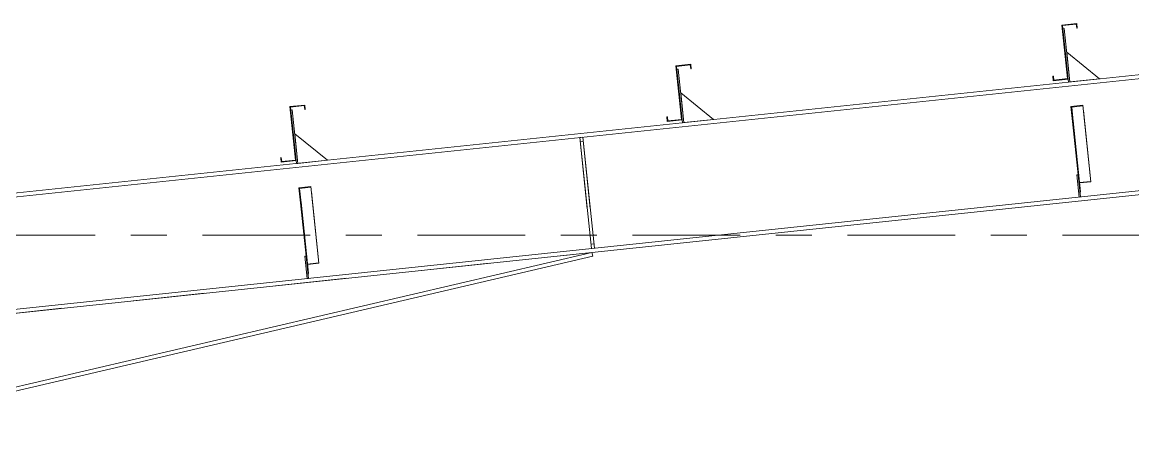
# Model space of a CAD drawing. Header units: millimetres. Extents: x -49 to 773, y -79 to 495.
# Drawn here: x 152.96 to 183.96, y 86.3 to 97.82 of the extents above; entities that cross this region are included whole.
import ezdxf

# ---------------------------------------------------------------- set-up
doc = ezdxf.new("R2010")
doc.units = ezdxf.units.MM
for name, pattern in [('XKITLINE00', [0]), ('XKITLINE02', [4, 2, -2]), ('XKITLINE03', [6, 3, -1, 1, -1])]:
    doc.linetypes.add(name, pattern=pattern)
doc.layers.add('Part', color=2, linetype='Continuous', lineweight=0)
doc.layers.add('S-grid', color=1, linetype='Continuous', lineweight=0)

# ---------------------------------------------------------------- blocks, each defined once
blk = doc.blocks.new('*A26')
at = {"layer": 'Part'}
blk.add_hatch(color=3, dxfattribs=at).paths.add_polyline_path([(182.236, 95.467), (182.568, 95.502), (182.57, 95.481), (182.255, 95.448), (182.297, 95.049), (182.281, 95.048)], flags=17)
blk = doc.blocks.new('*A54')
at = {"layer": 'Part'}
blk.add_hatch(color=3, dxfattribs=at).paths.add_polyline_path([(160.689, 93.195), (161.021, 93.23), (161.023, 93.209), (160.708, 93.175), (160.75, 92.777), (160.734, 92.775)], flags=17)
blk = doc.blocks.new('*A67')
at = {"layer": 'Part'}
blk.add_hatch(color=3, dxfattribs=at).paths.add_polyline_path([(181.982, 97.736), (182.396, 97.78), (182.41, 97.656), (182.395, 97.654), (182.383, 97.763), (181.999, 97.723), (182.156, 96.229), (181.742, 96.186), (181.729, 96.31), (181.744, 96.312), (181.755, 96.202), (182.14, 96.243)], flags=17)
blk = doc.blocks.new('*A68')
at = {"layer": 'Part'}
blk.add_hatch(color=3, dxfattribs=at).paths.add_polyline_path([(181.982, 97.736), (182.396, 97.78), (182.41, 97.656), (182.395, 97.654), (182.383, 97.763), (181.999, 97.723), (182.156, 96.229), (181.742, 96.186), (181.729, 96.31), (181.744, 96.312), (181.755, 96.202), (182.14, 96.243)], flags=17)
blk = doc.blocks.new('*A69')
at = {"layer": 'Part'}
blk.add_hatch(color=3, dxfattribs=at).paths.add_polyline_path([(171.209, 96.6), (171.623, 96.644), (171.636, 96.519), (171.621, 96.518), (171.61, 96.627), (171.225, 96.587), (171.383, 95.093), (170.968, 95.049), (170.955, 95.174), (170.97, 95.175), (170.982, 95.066), (171.366, 95.106)], flags=17)
blk = doc.blocks.new('*A70')
at = {"layer": 'Part'}
blk.add_hatch(color=3, dxfattribs=at).paths.add_polyline_path([(171.209, 96.6), (171.623, 96.644), (171.636, 96.519), (171.621, 96.518), (171.61, 96.627), (171.225, 96.587), (171.383, 95.093), (170.968, 95.049), (170.955, 95.174), (170.97, 95.175), (170.982, 95.066), (171.366, 95.106)], flags=17)
blk = doc.blocks.new('*A71')
at = {"layer": 'Part'}
blk.add_hatch(color=3, dxfattribs=at).paths.add_polyline_path([(160.435, 95.463), (160.849, 95.507), (160.862, 95.383), (160.848, 95.381), (160.836, 95.491), (160.451, 95.45), (160.609, 93.957), (160.195, 93.913), (160.181, 94.037), (160.196, 94.039), (160.208, 93.93), (160.592, 93.97)], flags=17)
blk = doc.blocks.new('*A72')
at = {"layer": 'Part'}
blk.add_hatch(color=3, dxfattribs=at).paths.add_polyline_path([(160.435, 95.463), (160.849, 95.507), (160.862, 95.383), (160.848, 95.381), (160.836, 95.491), (160.451, 95.45), (160.609, 93.957), (160.195, 93.913), (160.181, 94.037), (160.196, 94.039), (160.208, 93.93), (160.592, 93.97)], flags=17)
blk = doc.blocks.new('*A399')
at = {"layer": 'S-grid', "color": 1, "linetype": 'XKITLINE03', "lineweight": 0}
blk.add_line((-10, 91.875), (568.216, 91.875), dxfattribs=at)
blk = doc.blocks.new('*A564')
at = {"layer": 'Part', "color": 2, "linetype": 'XKITLINE00', "lineweight": 0}
for p, q in [((160.689, 93.195), (161.021, 93.23)), ((160.734, 92.775), (160.689, 93.195)), ((161.023, 93.209), (160.708, 93.175)), ((160.708, 93.175), (160.75, 92.777)), ((161.021, 93.23), (161.247, 91.09)), ((160.75, 92.777), (160.734, 92.775)), ((160.734, 92.775), (160.918, 91.029)), ((160.958, 90.808), (160.75, 92.777)), ((160.932, 91.057), (161.247, 91.09)), ((160.941, 90.806), (160.958, 90.808))]:
    blk.add_line(p, q, dxfattribs=at)
at = {"layer": 'Part', "color": 7, "linetype": 'XKITLINE02', "lineweight": 0}
for p, q in [((160.914, 91.068), (161.245, 91.103)), ((160.918, 91.029), (160.941, 90.806))]:
    blk.add_line(p, q, dxfattribs=at)
blk = doc.blocks.new('*A565')
at = {"layer": 'Part', "color": 2, "linetype": 'XKITLINE00', "lineweight": 0}
blk.add_line((172.261, 95.102), (171.345, 95.843), dxfattribs=at)
at = {"layer": 'Part', "color": 7, "linetype": 'XKITLINE02', "lineweight": 0}
for p, q in [((171.345, 95.843), (171.433, 95.015)), ((171.433, 95.015), (172.261, 95.102))]:
    blk.add_line(p, q, dxfattribs=at)
blk = doc.blocks.new('*A566')
at = {"layer": 'Part', "color": 2, "linetype": 'XKITLINE00', "lineweight": 0}
for p, q in [((171.275, 96.506), (171.234, 96.502)), ((171.433, 95.015), (171.275, 96.506)), ((171.383, 95.093), (171.391, 95.01))]:
    blk.add_line(p, q, dxfattribs=at)
at = {"layer": 'Part', "color": 7, "linetype": 'XKITLINE02', "lineweight": 0}
for p, q in [((171.234, 96.502), (171.383, 95.093)), ((171.391, 95.01), (171.433, 95.015))]:
    blk.add_line(p, q, dxfattribs=at)
blk = doc.blocks.new('*A567')
at = {"layer": 'Part', "color": 7, "linetype": 'XKITLINE02', "lineweight": 0}
for p, q in [((168.527, 94.599), (168.609, 94.608)), ((168.527, 94.599), (168.853, 91.5)), ((168.609, 94.608), (168.936, 91.508)), ((168.54, 94.475), (168.623, 94.484)), ((168.84, 91.624), (168.923, 91.633)), ((168.853, 91.5), (168.936, 91.508))]:
    blk.add_line(p, q, dxfattribs=at)
blk = doc.blocks.new('*A568')
at = {"layer": 'Part', "color": 7, "linetype": 'XKITLINE02', "lineweight": 0}
for p, q in [((168.609, 94.608), (168.527, 94.599)), ((168.54, 94.475), (168.623, 94.484)), ((168.84, 91.624), (168.923, 91.633)), ((168.936, 91.508), (168.853, 91.5))]:
    blk.add_line(p, q, dxfattribs=at)
at = {"layer": 'Part', "color": 2, "linetype": 'XKITLINE00', "lineweight": 0}
for p, q in [((168.527, 94.599), (168.853, 91.5)), ((168.936, 91.508), (168.609, 94.608))]:
    blk.add_line(p, q, dxfattribs=at)
blk = doc.blocks.new('*A569')
at = {"layer": 'Part', "color": 2, "linetype": 'XKITLINE00', "lineweight": 0}
for p, q in [((160.502, 95.37), (160.46, 95.366)), ((160.659, 93.878), (160.502, 95.37)), ((160.609, 93.957), (160.618, 93.874))]:
    blk.add_line(p, q, dxfattribs=at)
at = {"layer": 'Part', "color": 7, "linetype": 'XKITLINE02', "lineweight": 0}
for p, q in [((160.46, 95.366), (160.609, 93.957)), ((160.618, 93.874), (160.659, 93.878))]:
    blk.add_line(p, q, dxfattribs=at)
blk = doc.blocks.new('*A570')
at = {"layer": 'Part', "color": 2, "linetype": 'XKITLINE00', "lineweight": 0}
blk.add_line((161.488, 93.966), (160.572, 94.707), dxfattribs=at)
at = {"layer": 'Part', "color": 7, "linetype": 'XKITLINE02', "lineweight": 0}
for p, q in [((160.572, 94.707), (160.659, 93.878)), ((160.659, 93.878), (161.488, 93.966))]:
    blk.add_line(p, q, dxfattribs=at)
blk = doc.blocks.new('*A571')
at = {"layer": 'Part', "color": 2, "linetype": 'XKITLINE00', "lineweight": 0}
blk.add_line((183.035, 96.238), (182.119, 96.98), dxfattribs=at)
at = {"layer": 'Part', "color": 7, "linetype": 'XKITLINE02', "lineweight": 0}
for p, q in [((182.119, 96.98), (182.206, 96.151)), ((182.206, 96.151), (183.035, 96.238))]:
    blk.add_line(p, q, dxfattribs=at)
blk = doc.blocks.new('*A572')
at = {"layer": 'Part', "color": 2, "linetype": 'XKITLINE00', "lineweight": 0}
for p, q in [((182.049, 97.643), (182.008, 97.638)), ((182.206, 96.151), (182.049, 97.643)), ((182.156, 96.229), (182.165, 96.147))]:
    blk.add_line(p, q, dxfattribs=at)
at = {"layer": 'Part', "color": 7, "linetype": 'XKITLINE02', "lineweight": 0}
for p, q in [((182.008, 97.638), (182.156, 96.229)), ((182.165, 96.147), (182.206, 96.151))]:
    blk.add_line(p, q, dxfattribs=at)
blk = doc.blocks.new('*A573')
at = {"layer": 'Part', "color": 7, "linetype": 'XKITLINE02', "lineweight": 0}
for p, q in [((182.438, 93.561), (182.396, 93.557)), ((182.396, 93.557), (182.462, 92.935)), ((182.503, 92.939), (182.438, 93.561)), ((182.449, 93.059), (182.49, 93.064)), ((182.462, 92.935), (182.503, 92.939))]:
    blk.add_line(p, q, dxfattribs=at)
blk = doc.blocks.new('*A574')
at = {"layer": 'Part', "color": 2, "linetype": 'XKITLINE00', "lineweight": 0}
for p, q in [((182.396, 93.557), (182.438, 93.561)), ((182.462, 92.935), (182.396, 93.557)), ((182.465, 93.301), (182.503, 92.939))]:
    blk.add_line(p, q, dxfattribs=at)
at = {"layer": 'Part', "color": 7, "linetype": 'XKITLINE02', "lineweight": 0}
for p, q in [((182.438, 93.561), (182.465, 93.301)), ((182.449, 93.059), (182.49, 93.064)), ((182.503, 92.939), (182.462, 92.935))]:
    blk.add_line(p, q, dxfattribs=at)
blk = doc.blocks.new('*A575')
at = {"layer": 'Part', "color": 7, "linetype": 'XKITLINE02', "lineweight": 0}
for p, q in [((182.794, 93.363), (182.568, 95.502)), ((182.488, 93.079), (182.236, 95.467)), ((182.505, 93.081), (182.255, 95.448)), ((182.461, 93.341), (182.792, 93.376)), ((182.479, 93.33), (182.794, 93.363)), ((182.488, 93.079), (182.505, 93.081))]:
    blk.add_line(p, q, dxfattribs=at)
blk = doc.blocks.new('*A576')
at = {"layer": 'Part', "color": 2, "linetype": 'XKITLINE00', "lineweight": 0}
for p, q in [((182.236, 95.467), (182.568, 95.502)), ((182.57, 95.481), (182.255, 95.448)), ((182.568, 95.502), (182.794, 93.363)), ((182.281, 95.048), (182.236, 95.467)), ((182.255, 95.448), (182.297, 95.049)), ((182.297, 95.049), (182.281, 95.048)), ((182.281, 95.048), (182.465, 93.301)), ((182.505, 93.081), (182.297, 95.049)), ((182.479, 93.33), (182.794, 93.363)), ((182.488, 93.079), (182.505, 93.081))]:
    blk.add_line(p, q, dxfattribs=at)
at = {"layer": 'Part', "color": 7, "linetype": 'XKITLINE02', "lineweight": 0}
for p, q in [((182.461, 93.341), (182.792, 93.376)), ((182.465, 93.301), (182.488, 93.079))]:
    blk.add_line(p, q, dxfattribs=at)
blk = doc.blocks.new('*A577')
at = {"layer": 'Part', "color": 2, "linetype": 'XKITLINE00', "lineweight": 0}
for p, q in [((239.119, 102.154), (139.836, 91.682)), ((239.13, 102.046), (139.972, 91.587)), ((236.371, 98.621), (150.514, 89.565)), ((236.382, 98.513), (150.525, 89.458))]:
    blk.add_line(p, q, dxfattribs=at)
blk = doc.blocks.new('*A646')
at = {"layer": 'Part', "color": 7, "linetype": 'XKITLINE02', "lineweight": 0}
for p, q in [((144.126, 88.783), (168.865, 91.392)), ((147.537, 86.299), (144.104, 88.699))]:
    blk.add_line(p, q, dxfattribs=at)
at = {"layer": 'Part', "color": 2, "linetype": 'XKITLINE00', "lineweight": 0}
for p, q in [((168.865, 91.392), (147.418, 86.383)), ((168.89, 91.286), (147.537, 86.299)), ((168.865, 91.392), (168.89, 91.286)), ((144.126, 88.783), (144.104, 88.699))]:
    blk.add_line(p, q, dxfattribs=at)
blk = doc.blocks.new('*A647')
at = {"layer": 'Part', "color": 7, "linetype": 'XKITLINE02', "lineweight": 0}
for p, q in [((160.89, 91.288), (160.849, 91.284)), ((160.849, 91.284), (160.915, 90.662)), ((160.956, 90.667), (160.89, 91.288)), ((160.901, 90.787), (160.943, 90.791)), ((160.915, 90.662), (160.956, 90.667))]:
    blk.add_line(p, q, dxfattribs=at)
blk = doc.blocks.new('*A648')
at = {"layer": 'Part', "color": 2, "linetype": 'XKITLINE00', "lineweight": 0}
for p, q in [((160.849, 91.284), (160.89, 91.288)), ((160.915, 90.662), (160.849, 91.284)), ((160.918, 91.029), (160.956, 90.667))]:
    blk.add_line(p, q, dxfattribs=at)
at = {"layer": 'Part', "color": 7, "linetype": 'XKITLINE02', "lineweight": 0}
for p, q in [((160.89, 91.288), (160.918, 91.029)), ((160.901, 90.787), (160.943, 90.791)), ((160.956, 90.667), (160.915, 90.662))]:
    blk.add_line(p, q, dxfattribs=at)
blk = doc.blocks.new('*A649')
at = {"layer": 'Part', "color": 7, "linetype": 'XKITLINE02', "lineweight": 0}
for p, q in [((160.941, 90.806), (160.689, 93.195)), ((160.958, 90.808), (160.708, 93.175)), ((161.247, 91.09), (161.021, 93.23)), ((160.914, 91.068), (161.245, 91.103)), ((160.932, 91.057), (161.247, 91.09)), ((160.941, 90.806), (160.958, 90.808))]:
    blk.add_line(p, q, dxfattribs=at)
blk = doc.blocks.new('*A670')
at = {"layer": 'Part', "color": 2, "linetype": 'XKITLINE00', "lineweight": 0}
for p, q in [((181.982, 97.736), (182.396, 97.78)), ((182.14, 96.243), (181.982, 97.736)), ((182.383, 97.763), (181.999, 97.723)), ((181.999, 97.723), (182.156, 96.229)), ((182.395, 97.654), (182.383, 97.763)), ((182.41, 97.656), (182.395, 97.654)), ((182.396, 97.78), (182.41, 97.656)), ((181.729, 96.31), (181.744, 96.312)), ((181.742, 96.186), (181.729, 96.31)), ((182.156, 96.229), (181.742, 96.186)), ((181.744, 96.312), (181.755, 96.202)), ((181.755, 96.202), (182.14, 96.243))]:
    blk.add_line(p, q, dxfattribs=at)
blk = doc.blocks.new('*A671')
at = {"layer": 'Part', "color": 2, "linetype": 'XKITLINE00', "lineweight": 0}
for p, q in [((181.982, 97.736), (182.396, 97.78)), ((182.14, 96.243), (181.982, 97.736)), ((182.383, 97.763), (181.999, 97.723)), ((181.999, 97.723), (182.156, 96.229)), ((182.395, 97.654), (182.383, 97.763)), ((182.41, 97.656), (182.395, 97.654)), ((182.396, 97.78), (182.41, 97.656)), ((181.729, 96.31), (181.744, 96.312)), ((181.742, 96.186), (181.729, 96.31)), ((182.156, 96.229), (181.742, 96.186)), ((181.744, 96.312), (181.755, 96.202)), ((181.755, 96.202), (182.14, 96.243))]:
    blk.add_line(p, q, dxfattribs=at)
blk = doc.blocks.new('*A672')
at = {"layer": 'Part', "color": 2, "linetype": 'XKITLINE00', "lineweight": 0}
for p, q in [((171.209, 96.6), (171.623, 96.644)), ((171.366, 95.106), (171.209, 96.6)), ((171.61, 96.627), (171.225, 96.587)), ((171.225, 96.587), (171.383, 95.093)), ((171.621, 96.518), (171.61, 96.627)), ((171.636, 96.519), (171.621, 96.518)), ((171.623, 96.644), (171.636, 96.519)), ((170.955, 95.174), (170.97, 95.175)), ((170.968, 95.049), (170.955, 95.174)), ((170.97, 95.175), (170.982, 95.066)), ((171.383, 95.093), (170.968, 95.049)), ((170.982, 95.066), (171.366, 95.106))]:
    blk.add_line(p, q, dxfattribs=at)
blk = doc.blocks.new('*A673')
at = {"layer": 'Part', "color": 2, "linetype": 'XKITLINE00', "lineweight": 0}
for p, q in [((171.209, 96.6), (171.623, 96.644)), ((171.366, 95.106), (171.209, 96.6)), ((171.61, 96.627), (171.225, 96.587)), ((171.225, 96.587), (171.383, 95.093)), ((171.621, 96.518), (171.61, 96.627)), ((171.636, 96.519), (171.621, 96.518)), ((171.623, 96.644), (171.636, 96.519)), ((170.955, 95.174), (170.97, 95.175)), ((170.968, 95.049), (170.955, 95.174)), ((170.97, 95.175), (170.982, 95.066)), ((171.383, 95.093), (170.968, 95.049)), ((170.982, 95.066), (171.366, 95.106))]:
    blk.add_line(p, q, dxfattribs=at)
blk = doc.blocks.new('*A674')
at = {"layer": 'Part', "color": 2, "linetype": 'XKITLINE00', "lineweight": 0}
for p, q in [((160.435, 95.463), (160.849, 95.507)), ((160.836, 95.491), (160.451, 95.45)), ((160.848, 95.381), (160.836, 95.491)), ((160.849, 95.507), (160.862, 95.383)), ((160.592, 93.97), (160.435, 95.463)), ((160.451, 95.45), (160.609, 93.957)), ((160.862, 95.383), (160.848, 95.381)), ((160.181, 94.037), (160.196, 94.039)), ((160.195, 93.913), (160.181, 94.037)), ((160.609, 93.957), (160.195, 93.913)), ((160.196, 94.039), (160.208, 93.93)), ((160.208, 93.93), (160.592, 93.97))]:
    blk.add_line(p, q, dxfattribs=at)
blk = doc.blocks.new('*A675')
at = {"layer": 'Part', "color": 2, "linetype": 'XKITLINE00', "lineweight": 0}
for p, q in [((160.435, 95.463), (160.849, 95.507)), ((160.836, 95.491), (160.451, 95.45)), ((160.848, 95.381), (160.836, 95.491)), ((160.849, 95.507), (160.862, 95.383)), ((160.592, 93.97), (160.435, 95.463)), ((160.451, 95.45), (160.609, 93.957)), ((160.862, 95.383), (160.848, 95.381)), ((160.181, 94.037), (160.196, 94.039)), ((160.195, 93.913), (160.181, 94.037)), ((160.609, 93.957), (160.195, 93.913)), ((160.196, 94.039), (160.208, 93.93)), ((160.208, 93.93), (160.592, 93.97))]:
    blk.add_line(p, q, dxfattribs=at)

msp = doc.modelspace()

# ---------------------------------------------------------------- block references
at = {"lineweight": 0}
for name in ['*A577', '*A67', '*A68', '*A670', '*A671', '*A572', '*A571', '*A69', '*A70', '*A672', '*A673', '*A566', '*A565', '*A71', '*A72', '*A674', '*A675', '*A26', '*A575', '*A576', '*A569', '*A570', '*A567', '*A568', '*A399', '*A573', '*A574', '*A54', '*A564', '*A649', '*A646', '*A647', '*A648']:
    msp.add_blockref(name, (0, 0), dxfattribs=at)

doc.saveas('drawing.dxf')
